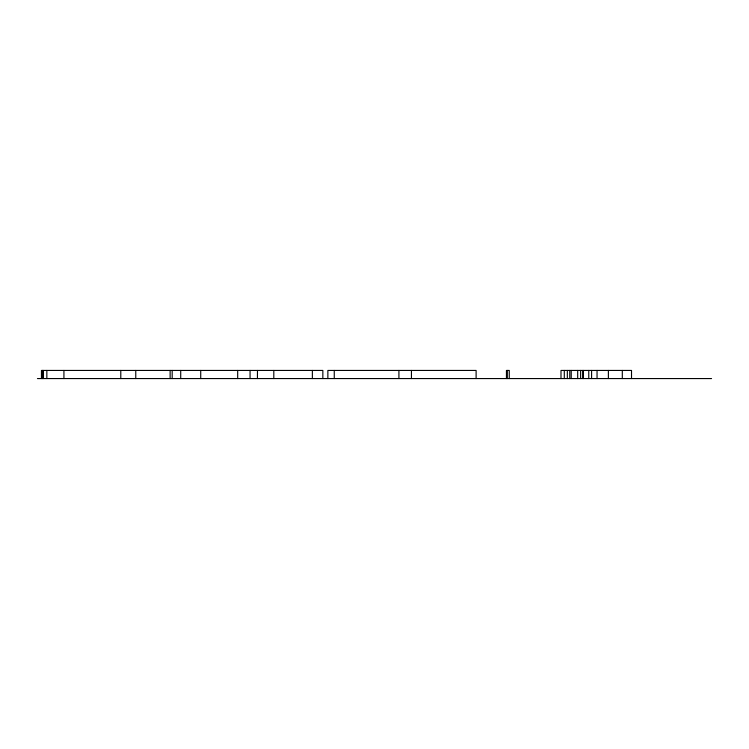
<?xml version="1.0" encoding="UTF-8"?>
<svg xmlns="http://www.w3.org/2000/svg" width="749" height="749" viewBox="0 0 749 749"><rect width="100%" height="100%" fill="white"/><g stroke="black" fill="none" stroke-linecap="round" stroke-linejoin="round"><path stroke-width="1.12" d="M37.45 378.563L711.55 378.563M631.519 378.563L631.519 370.437L560.992 370.437L560.992 378.563M622.307 370.437L622.307 378.563M608.385 370.437L608.385 378.563M597.047 370.437L597.047 378.563M591.598 370.437L591.598 378.563M588.761 370.437L588.761 378.563M583.321 370.437L583.321 378.563M582.862 370.437L582.862 378.563M580.615 370.437L580.615 378.563M577.685 370.437L577.685 378.563M571.225 370.437L571.225 378.563M569.755 370.437L569.755 378.563M567.339 370.437L567.339 378.563M564.297 370.437L564.297 378.563M509.264 378.563L509.264 370.437L506.446 370.437L506.446 378.563M507.326 370.437L507.326 378.563M476.111 378.563L476.111 370.437L327.865 370.437L327.865 378.563M411.444 370.437L411.444 378.563M398.917 370.437L398.917 378.563M334.26 370.437L334.26 378.563M322.847 378.563L322.847 370.437L41.448 370.437L41.448 378.563M312.37 370.437L312.37 378.563M273.806 370.437L273.806 378.563M257.478 370.437L257.422 378.563M250.063 370.437L250.063 378.563M237.686 370.437L237.686 378.563M200.723 370.437L200.723 378.563M180.715 370.437L180.715 378.563M172.186 370.437L172.186 378.563M170.135 370.437L170.135 378.563M135.766 370.437L135.766 378.563M120.786 370.437L120.786 378.563M63.927 370.437L63.927 378.563M46.85 370.437L46.85 378.563M43.058 370.437L43.058 378.563M42.983 370.437L42.983 378.563M42.627 370.437L42.627 378.563"/></g></svg>
